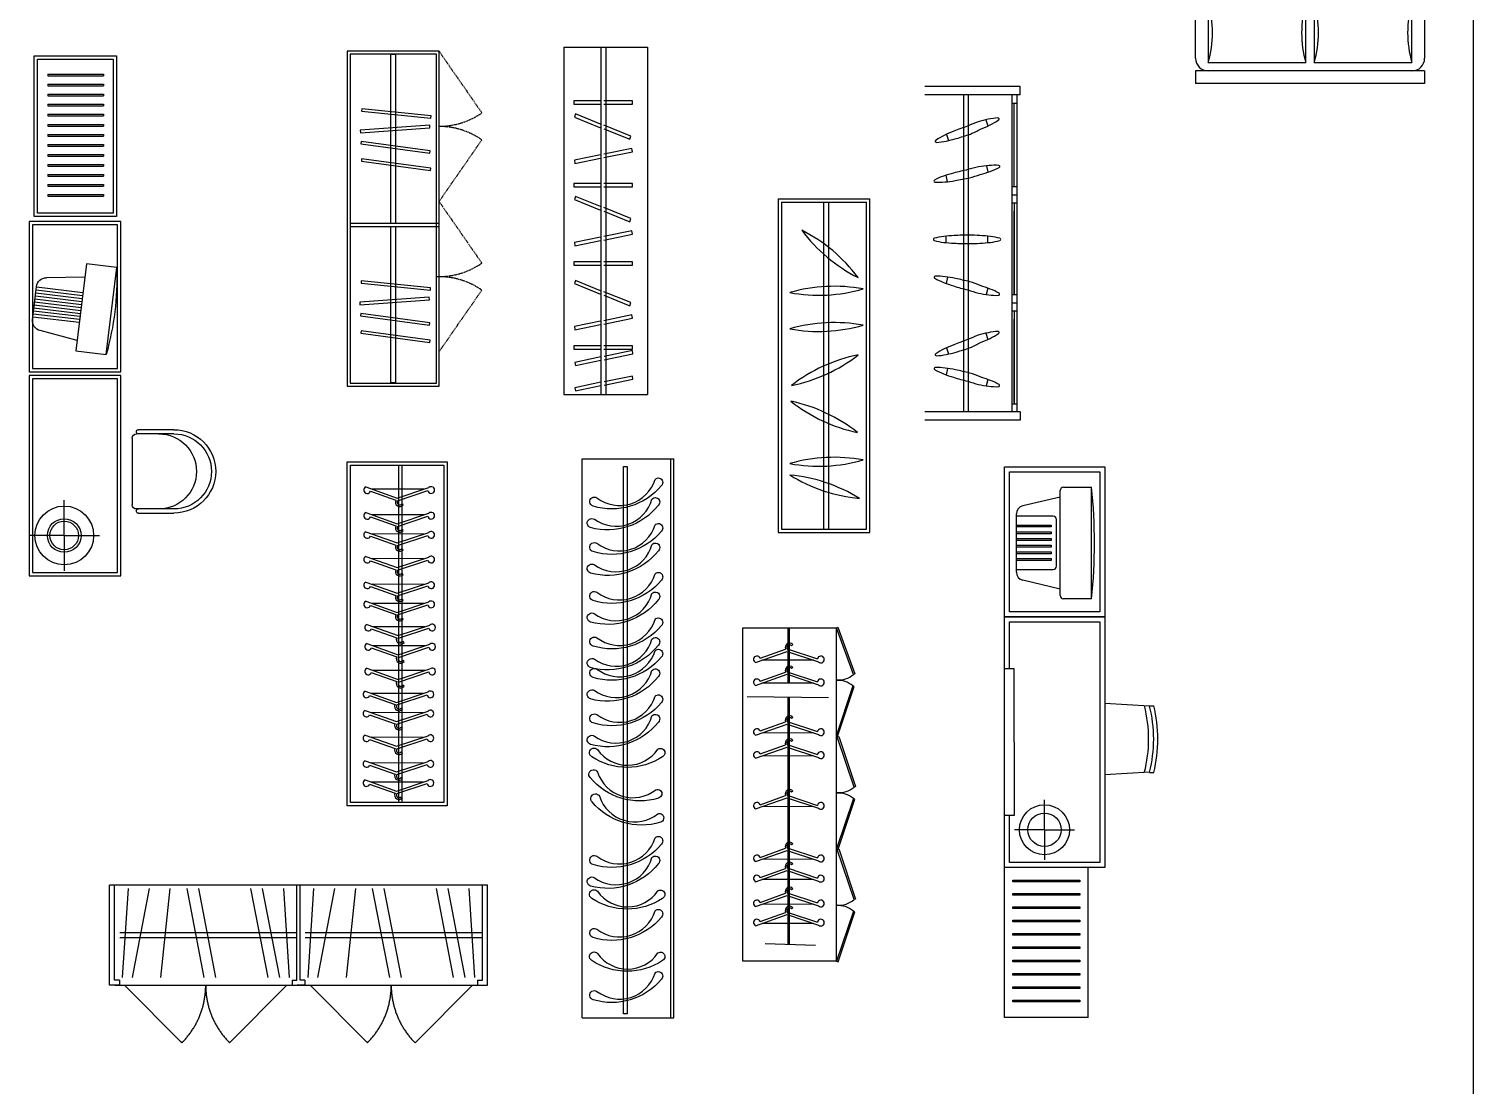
# Model space of a CAD drawing. Extents: x -42728 to 99010, y -18674 to 47645.
# Drawn here: x 22674 to 31322, y 34957 to 41284 of the extents above; entities that cross this region are included whole.
import ezdxf

# ---------------------------------------------------------------- set-up
doc = ezdxf.new("R2010")
doc.units = 0
doc.header["$LTSCALE"] = 100
doc.header["$MEASUREMENT"] = 0
for name, pattern in [('DASHDOT', [1, 0.5, -0.25, 0, -0.25]), ('DASHED', [0.75, 0.5, -0.25]), ('HIDDEN', [9.525, 6.35, -3.175])]:
    doc.linetypes.add(name, pattern=pattern)
doc.layers.get('0').update_dxf_attribs({"linetype": 'CONTINUOUS'})
for name, color, linetype in [('01', 3, 'CONTINUOUS'), ('1', 1, 'CONTINUOUS'), ('2', 3, 'CONTINUOUS'), ('3', 4, 'CONTINUOUS'), ('AXIS', 1, 'DASHDOT'), ('DOOR', 3, 'CONTINUOUS'), ('LAYER1', 9, 'CONTINUOUS'), ('WINDOW', 2, 'CONTINUOUS'), ('图层4', 4, 'CONTINUOUS'), ('墙体', 255, 'CONTINUOUS'), ('家具', 223, 'CONTINUOUS')]:
    doc.layers.add(name, color=color, linetype=linetype)

# ---------------------------------------------------------------- blocks, each defined once
blk = doc.blocks.new('A$C1F4D7585')
at = {"color": 4}
for p, q in [((17.1, 976.5), (549.8, 976.5)), ((17.1, 956.5), (549.8, 956.5))]:
    blk.add_line(p, q, dxfattribs=at)
for p, q in [((534.9, 656.2), (549.8, 656.2)), ((0, 0), (549.8, 0))]:
    blk.add_line(p, q)
blk.add_lwpolyline([(549.8, 0), (549.8, 0), (549.8, 2006.2), (0, 2006.2), (0, 0)])
at = {"color": 2}
blk.add_lwpolyline([(17.1, 18.8), (534.9, 18.8), (534.9, 1988.1), (17.1, 1988.1)], close=True, dxfattribs=at)
at = {"color": 4}
for points in [[(290.8, 976.5), (290.8, 1986.9), (258.3, 1986.9), (258.3, 976.5)], [(258.3, 956.5), (258.3, 21.3), (290.8, 21.3), (290.8, 956.5)]]:
    blk.add_lwpolyline(points, dxfattribs=at)
at = {"color": 9}
for points in [[(85.2, 1646.7), (500.5, 1604.4), (501.8, 1619.2), (86.5, 1661.4)], [(79, 1518), (495.2, 1548.2), (494.3, 1563), (78.1, 1532.7)], [(81.5, 1451.2), (495.2, 1394.8), (497, 1409.4), (83.3, 1465.8)], [(84.4, 1347.6), (498.2, 1291.6), (500, 1306.2), (86.2, 1362.3)], [(82.3, 616.7), (497.5, 574.4), (498.8, 589.2), (83.6, 631.4)], [(76.1, 488), (492.3, 518.2), (491.3, 533), (75.1, 502.8)], [(78.5, 421.2), (492.3, 364.8), (494.1, 379.5), (80.3, 435.9)], [(81.4, 317.6), (495.2, 261.6), (497, 276.3), (83.2, 332.3)]]:
    blk.add_lwpolyline(points, close=True, dxfattribs=at)
at = {"layer": 'AXIS', "linetype": 'DASHED', "ltscale": 0.1}
for points in [[(549.8, 2006.2), (806.3, 1636.8)], [(549.8, 1106.2), (806.3, 1475.7)], [(549.8, 1106.2), (806.3, 736.8)], [(549.8, 206.2), (806.3, 575.7)]]:
    blk.add_lwpolyline(points, dxfattribs=at)
for points in [[(806.1, 1637, -0.152884), (549.8, 1556.8, -0.152884)], [(806.1, 1475.4, 0.152884), (549.8, 1555.7, 0.152884)], [(806.1, 737, -0.152884), (549.8, 656.8, -0.152884)], [(806.1, 575.4, 0.152884), (549.8, 655.7, 0.152884)]]:
    blk.add_lwpolyline(points, format="xyb", dxfattribs=at)
blk = doc.blocks.new('A$C13E158CB')
blk.add_line((0, 2.4), (0, 3352.4))
at = {"color": 4}
blk.add_line((550, 2.4), (550, 3352.4), dxfattribs=at)
at = {"layer": '3'}
blk.add_lwpolyline([(269.7, 27.4), (248.2, 27.4), (248.2, 3305.2), (269.7, 3305.2)], close=True, dxfattribs=at)
for points in [[(65.6, 3068.5, -1.154429), (89.3, 3118.2, 0.52247), (437.1, 3228, -1.061248), (474.7, 3191, -0.302983)], [(51.2, 2939.6, -1.154429), (73.7, 2989.9, 0.521586), (418.7, 3110, -1.061248), (457.2, 3074, -0.302565)], [(65.6, 2795.8, -1.154429), (89.3, 2845.6, 0.52247), (437.1, 2955.3, -1.061248), (474.7, 2918.3, -0.302983)], [(51.2, 2667, -1.154429), (73.7, 2717.3, 0.521586), (418.7, 2837.4, -1.061248), (457.2, 2801.3, -0.302565)], [(65.6, 2502.6, -1.154429), (89.3, 2552.3, 0.52247), (437.1, 2662.1, -1.061248), (474.7, 2625.1, -0.302983)], [(51.2, 2373.8, -1.154429), (73.7, 2424.1, 0.521586), (418.7, 2544.2, -1.061248), (457.2, 2508.1, -0.302565)], [(65.6, 2230, -1.154429), (89.3, 2279.7, 0.52247), (437.1, 2389.5, -1.061248), (474.7, 2352.5, -0.302983)], [(51.2, 2101.2, -1.154429), (73.7, 2151.4, 0.521586), (418.7, 2271.5, -1.061248), (457.2, 2235.5, -0.302565)], [(65.6, 2042.2, -1.154429), (89.3, 2092, 0.52247), (437.1, 2201.7, -1.061248), (474.7, 2164.7, -0.302983)], [(51.2, 1913.4, -1.154429), (73.7, 1963.7, 0.521586), (418.7, 2083.8, -1.061248), (457.2, 2047.7, -0.302565)], [(65.6, 1769.6, -1.154429), (89.3, 1819.3, 0.52247), (437.1, 1929.1, -1.061248), (474.7, 1892.1, -0.302983)], [(51.2, 1640.8, -1.154429), (73.7, 1691.1, 0.521586), (418.7, 1811.2, -1.061248), (457.2, 1775.1, -0.302565)], [(57.7, 1567.4, -1.154429), (92.7, 1609.9, 0.526932), (454.3, 1612.4, -1.061248), (481.8, 1567.4, -0.305036)], [(48.7, 1441.9, -1.154429), (92.9, 1474.7, 0.522856), (442, 1369.8, -1.061248), (457.8, 1319.4, -0.302982)], [(60.1, 1297.4, -1.154429), (104.4, 1330.1, 0.522856), (453.4, 1225.2, -1.061248), (469.2, 1174.9, -0.302982)], [(65.6, 921.2, -1.154429), (89.3, 970.9, 0.52247), (437.1, 1080.7, -1.061248), (474.7, 1043.7, -0.302983)], [(51.2, 792.4, -1.154429), (73.7, 842.6, 0.521586), (418.7, 962.7, -1.061248), (457.2, 926.7, -0.302565)], [(57.7, 719, -1.154429), (92.7, 761.5, 0.526932), (454.3, 764, -1.061248), (481.8, 719, -0.305036)], [(65.6, 484.1, -1.154429), (89.3, 533.8, 0.52247), (437.1, 643.6, -1.061248), (474.7, 606.6, -0.302983)], [(57.7, 346.8, -1.154429), (92.7, 389.3, 0.526932), (454.3, 391.8, -1.061248), (481.8, 346.8, -0.305036)], [(65.6, 111.9, -1.154429), (89.3, 161.6, 0.52247), (437.1, 271.4, -1.061248), (474.7, 234.4, -0.302983)]]:
    blk.add_lwpolyline(points, format="xyb", close=True, dxfattribs=at)
at = {"layer": '家具'}
blk.add_line((530, 3352.4), (530, 0), dxfattribs=at)
blk = doc.blocks.new('A$C05923C68')
for p, q in [((0, 3352.4), (550, 3352.4)), ((0, 2.4), (550, 2.4))]:
    blk.add_line(p, q)
blk.add_blockref('A$C13E158CB', (0, 0))
blk = doc.blocks.new('A$C5D63686D')
at = {"layer": '墙体'}
blk.add_line((600, 2060), (600, 0), dxfattribs=at)
at = {"layer": '家具'}
for p, q in [((308.9, 20), (308.9, 2040)), ((328.9, 20), (328.9, 2040)), ((112.6, 1909.8), (300.6, 1842.9)), ((300.6, 1842.9), (489.5, 1905.8)), ((139.6, 1884.2), (291.8, 1830)), ((460, 1896), (149.4, 1896.7)), ((301.8, 1827.5), (483.5, 1888.1)), ((112.6, 1756), (300.6, 1689.1)), ((139.6, 1730.4), (291.8, 1676.2)), ((460, 1742.2), (149.4, 1742.9)), ((300.6, 1689.1), (489.5, 1752)), ((301.8, 1673.7), (483.5, 1734.3)), ((336, 1802.6), (328.3, 1809)), ((336, 1648.8), (328.3, 1655.2)), ((112.6, 1641.3), (300.6, 1574.4)), ((139.6, 1615.7), (291.8, 1561.5)), ((460, 1627.5), (149.4, 1628.2)), ((300.6, 1574.4), (489.5, 1637.3)), ((301.8, 1559.1), (483.5, 1619.6)), ((112.6, 1493.5), (300.6, 1426.6)), ((460, 1479.7), (149.4, 1480.4)), ((300.6, 1426.6), (489.5, 1489.6)), ((301.8, 1411.3), (483.5, 1471.8)), ((336, 1534.1), (328.3, 1540.5)), ((139.6, 1467.9), (291.8, 1413.8)), ((336, 1386.3), (328.3, 1392.7)), ((112.6, 1339.7), (300.6, 1272.8)), ((139.6, 1314.1), (291.8, 1260)), ((460, 1325.9), (149.4, 1326.6)), ((300.6, 1272.8), (489.5, 1335.8)), ((301.8, 1257.5), (483.5, 1318)), ((112.6, 1225), (300.6, 1158.1)), ((460, 1211.2), (149.4, 1211.9)), ((300.6, 1158.1), (489.5, 1221.1)), ((336, 1232.5), (328.3, 1238.9)), ((139.6, 1199.5), (291.8, 1145.3)), ((301.8, 1142.8), (483.5, 1203.3)), ((336, 1117.8), (328.3, 1124.2)), ((118, 1086), (305.9, 1019.1)), ((144.9, 1060.4), (297.2, 1006.2)), ((465.4, 1072.2), (154.8, 1072.9)), ((305.9, 1019.1), (494.9, 1082)), ((307.2, 1003.7), (488.9, 1064.3)), ((118, 971.3), (305.9, 904.4)), ((465.4, 957.5), (154.8, 958.2)), ((305.9, 904.4), (494.9, 967.3)), ((341.3, 978.8), (333.6, 985.2)), ((144.9, 945.7), (297.2, 891.5)), ((307.2, 889.1), (488.9, 949.6)), ((341.3, 864.1), (333.6, 870.5)), ((118, 823.5), (305.9, 756.6)), ((144.9, 797.9), (297.2, 743.8)), ((465.4, 809.7), (154.8, 810.4)), ((305.9, 756.6), (494.9, 819.6)), ((307.2, 741.3), (488.9, 801.8)), ((341.3, 716.3), (333.6, 722.7)), ((108, 686), (295.9, 619.1)), ((134.9, 660.4), (287.2, 606.2)), ((455.4, 672.2), (144.8, 672.9)), ((295.9, 619.1), (484.9, 682)), ((297.2, 603.7), (478.9, 664.3)), ((108, 571.3), (295.9, 504.4)), ((134.9, 545.7), (287.2, 491.5)), ((455.4, 557.5), (144.8, 558.2)), ((295.9, 504.4), (484.9, 567.3)), ((297.2, 489.1), (478.9, 549.6)), ((331.3, 578.8), (323.6, 585.2)), ((331.3, 464.1), (323.6, 470.5)), ((108, 423.5), (295.9, 356.6)), ((134.9, 397.9), (287.2, 343.8)), ((455.4, 409.7), (144.8, 410.4)), ((295.9, 356.6), (484.9, 419.6)), ((297.2, 341.3), (478.9, 401.8)), ((108, 269.7), (295.9, 202.8)), ((295.9, 202.8), (484.9, 265.8)), ((331.3, 316.3), (323.6, 322.7)), ((134.9, 244.1), (287.2, 190)), ((455.4, 255.9), (144.8, 256.6)), ((297.2, 187.5), (478.9, 248)), ((108, 155), (295.9, 88.1)), ((134.9, 129.5), (287.2, 75.3)), ((455.4, 141.2), (144.8, 141.9)), ((295.9, 88.1), (484.9, 151.1)), ((297.2, 72.8), (478.9, 133.3)), ((331.3, 162.5), (323.6, 168.9)), ((313.7, 47.8), (306.1, 54.2))]:
    blk.add_line(p, q, dxfattribs=at)
for points in [[(0, 2060), (600, 2060), (600, 0), (0, 0)], [(20, 2040), (580, 2040), (580, 20), (20, 20)]]:
    blk.add_lwpolyline(points, close=True, dxfattribs=at)
for centre, radius, start, end in [((120.6, 1891.2), 20.2, 113.16247, 339.80761), ((503.5, 1891.2), 20.2, 188.87966, 133.55478), ((315.6, 1819), 26.2, 155.15094, 321.09421), ((315.6, 1819), 16.2, 148.27312, 321.63805), ((120.6, 1737.4), 20.2, 113.16247, 339.80761), ((503.5, 1737.4), 20.2, 188.87966, 133.55478), ((315.6, 1665.2), 26.2, 155.15094, 321.09421), ((315.6, 1665.2), 16.2, 148.27312, 321.63805), ((120.6, 1622.7), 20.2, 113.16247, 339.80761), ((315.6, 1550.5), 26.2, 155.15094, 321.09421), ((315.6, 1550.5), 16.2, 148.27312, 321.63805), ((503.5, 1622.7), 20.2, 188.87966, 133.55478), ((120.6, 1474.9), 20.2, 113.16247, 339.80761), ((503.5, 1474.9), 20.2, 188.87966, 133.55478), ((315.6, 1402.8), 26.2, 155.15094, 321.09421), ((315.6, 1402.8), 16.2, 148.27312, 321.63805), ((120.6, 1321.1), 20.2, 113.16247, 339.80761), ((503.5, 1321.1), 20.2, 188.87966, 133.55478), ((120.6, 1206.4), 20.2, 113.16247, 339.80761), ((315.6, 1248.9), 26.2, 155.15094, 321.09421), ((315.6, 1248.9), 16.2, 148.27312, 321.63805), ((503.5, 1206.4), 20.2, 188.87966, 133.55478), ((315.6, 1134.3), 26.2, 155.15094, 321.09421), ((315.6, 1134.3), 16.2, 148.27312, 321.63805), ((126, 1067.4), 20.2, 113.16247, 339.80761), ((508.8, 1067.4), 20.2, 188.87966, 133.55478), ((126, 952.7), 20.2, 113.16247, 339.80761), ((320.9, 995.2), 26.2, 155.15094, 321.09421), ((320.9, 995.2), 16.2, 148.27312, 321.63805), ((508.8, 952.7), 20.2, 188.87966, 133.55478), ((320.9, 880.5), 26.2, 155.15094, 321.09421), ((320.9, 880.5), 16.2, 148.27312, 321.63805), ((126, 804.9), 20.2, 113.16247, 339.80761), ((508.8, 804.9), 20.2, 188.87966, 133.55478), ((320.9, 732.8), 26.2, 155.15094, 321.09421), ((320.9, 732.8), 16.2, 148.27312, 321.63805), ((116, 667.4), 20.2, 113.16247, 339.80761), ((310.9, 595.2), 26.2, 155.15094, 321.09421), ((498.8, 667.4), 20.2, 188.87966, 133.55478), ((116, 552.7), 20.2, 113.16247, 339.80761), ((310.9, 595.2), 16.2, 148.27312, 321.63805), ((498.8, 552.7), 20.2, 188.87966, 133.55478), ((310.9, 480.5), 26.2, 155.15094, 321.09421), ((310.9, 480.5), 16.2, 148.27312, 321.63805), ((116, 404.9), 20.2, 113.16247, 339.80761), ((498.8, 404.9), 20.2, 188.87966, 133.55478), ((116, 251.1), 20.2, 113.16247, 339.80761), ((310.9, 332.8), 26.2, 155.15094, 321.09421), ((310.9, 332.8), 16.2, 148.27312, 321.63805), ((498.8, 251.1), 20.2, 188.87966, 133.55478), ((310.9, 178.9), 26.2, 155.15094, 321.09421), ((310.9, 178.9), 16.2, 148.27312, 321.63805), ((116, 136.4), 20.2, 113.16247, 339.80761), ((498.8, 136.4), 20.2, 188.87966, 133.55478), ((310.9, 64.3), 26.2, 155.15094, 321.09421), ((310.9, 64.3), 16.2, 148.27312, 321.63805)]:
    blk.add_arc(centre, radius, start, end, dxfattribs=at)
blk = doc.blocks.new('CHAIR-1')
at = {"layer": '2'}
for p, q in [((-229.208937, 38.21295), (-229.208937, 250.71295)), ((270.791063, 250.71295), (270.791063, 38.21295)), ((220.791063, 0.71295), (-179.208937, 0.71295))]:
    blk.add_line(p, q, dxfattribs=at)
for centre, radius, start, end in [((20.791063, 250.71295), 250, 0, 180), ((-216.708937, 38.21295), 12.5, 180, 0), ((-179.208937, 25.71295), 25, 180, 270), ((220.791063, 25.71295), 25, 270, 0), ((258.291063, 38.21295), 12.5, 180, 0)]:
    blk.add_arc(centre, radius, start, end, dxfattribs=at)
at = {"layer": '3'}
for p, q in [((-204.208937, 250.71295), (-204.208937, 25.71295)), ((245.791063, 250.71295), (245.791063, 25.71295))]:
    blk.add_line(p, q, dxfattribs=at)
for centre in [(20.791063, 250.71295), (20.791063, 161.029607)]:
    blk.add_arc(centre, 225, 0, 180, dxfattribs=at)
blk = doc.blocks.new('TV')
at = {"layer": '2'}
for p, q in [((0, -253.889995), (0, 271.618172)), ((0, 271.618172), (183.165673, 271.618172)), ((0, 208.439185), (-226.739717, 177.232096)), ((-280.036492, 117.607716), (-280.036492, -82.165758)), ((0, -172.997227), (-226.739717, -141.790138)), ((183.165673, -253.889995), (0, -253.889995))]:
    blk.add_line(p, q, dxfattribs=at)
for centre, radius, start, end in [((-1471.953967, 12.361896), 1675.301417, 351.097586, 8.902414), ((-220.036492, 117.607716), 60, 96.4145, 180), ((-220.036492, -82.165758), 60, 180, 263.5855)]:
    blk.add_arc(centre, radius, start, end, dxfattribs=at)
at = {"layer": '3'}
for p, q in [((183.165673, 271.618172), (183.165673, -253.889995)), ((0, 101.623822), (-280.036492, 101.623822)), ((0, 83.623822), (-280.036492, 83.623822)), ((0, 65.623822), (-280.036492, 65.623822)), ((0, 47.623822), (-280.036492, 47.623822)), ((0, 29.623822), (-280.036492, 29.623822)), ((0, 29.623822), (-280.036492, 29.623822)), ((0, 11.623822), (-280.036492, 11.623822)), ((0, -6.376178), (-280.036492, -6.376178)), ((0, -24.376178), (-280.036492, -24.376178)), ((0, -42.376178), (-280.036492, -42.376178)), ((0, -60.376178), (-280.036492, -60.376178)), ((0, -78.376178), (-280.036492, -78.376178))]:
    blk.add_line(p, q, dxfattribs=at)
blk = doc.blocks.new('A$C72ED1A5E')
at = {"layer": '2'}
for points in [[(31.7, 2152.1), (31.7, 3113.8), (523.9, 3113.8), (523.9, 2152.1)], [(1.2, 2121.1), (1.2, 1221.1), (551.2, 1221.1), (551.2, 2121.1)], [(1.2, 1200), (1.2, 0), (551.2, 0), (551.2, 1200)]]:
    blk.add_lwpolyline(points, close=True, dxfattribs=at)
at = {"layer": '3'}
for p, q in [((112.9, 3003.9), (446.2, 3003.9)), ((112.9, 3003.9), (112.9, 2993.9)), ((112.9, 2993.9), (446.2, 2993.9)), ((112.9, 2943.9), (446.2, 2943.9)), ((112.9, 2943.9), (112.9, 2933.9)), ((446.2, 3003.9), (446.2, 2993.9)), ((446.2, 2943.9), (446.2, 2933.9)), ((112.9, 2933.9), (446.2, 2933.9)), ((112.9, 2883.9), (446.2, 2883.9)), ((112.9, 2883.9), (112.9, 2873.9)), ((112.9, 2873.9), (446.2, 2873.9)), ((446.2, 2883.9), (446.2, 2873.9)), ((112.9, 2823.9), (446.2, 2823.9)), ((112.9, 2823.9), (112.9, 2813.9)), ((112.9, 2813.9), (446.2, 2813.9)), ((446.2, 2823.9), (446.2, 2813.9)), ((112.9, 2763.9), (446.2, 2763.9)), ((112.9, 2763.9), (112.9, 2753.9)), ((112.9, 2753.9), (446.2, 2753.9)), ((112.9, 2703.9), (446.2, 2703.9)), ((112.9, 2703.9), (112.9, 2693.9)), ((112.9, 2693.9), (446.2, 2693.9)), ((446.2, 2763.9), (446.2, 2753.9)), ((446.2, 2703.9), (446.2, 2693.9)), ((112.9, 2643.9), (446.2, 2643.9)), ((112.9, 2643.9), (112.9, 2633.9)), ((112.9, 2633.9), (446.2, 2633.9)), ((446.2, 2643.9), (446.2, 2633.9)), ((112.9, 2583.9), (446.2, 2583.9)), ((112.9, 2583.9), (112.9, 2573.9)), ((112.9, 2573.9), (446.2, 2573.9)), ((112.9, 2523.9), (446.2, 2523.9)), ((112.9, 2523.9), (112.9, 2513.9)), ((112.9, 2513.9), (446.2, 2513.9)), ((446.2, 2583.9), (446.2, 2573.9)), ((446.2, 2523.9), (446.2, 2513.9)), ((112.9, 2463.9), (446.2, 2463.9)), ((112.9, 2463.9), (112.9, 2453.9)), ((112.9, 2453.9), (446.2, 2453.9)), ((446.2, 2463.9), (446.2, 2453.9)), ((112.9, 2403.9), (446.2, 2403.9)), ((112.9, 2403.9), (112.9, 2393.9)), ((112.9, 2393.9), (446.2, 2393.9)), ((112.9, 2343.9), (446.2, 2343.9)), ((112.9, 2343.9), (112.9, 2333.9)), ((446.2, 2403.9), (446.2, 2393.9)), ((446.2, 2343.9), (446.2, 2333.9)), ((112.9, 2333.9), (446.2, 2333.9)), ((112.9, 2283.9), (446.2, 2283.9)), ((112.9, 2283.9), (112.9, 2273.9)), ((112.9, 2273.9), (446.2, 2273.9)), ((446.2, 2283.9), (446.2, 2273.9)), ((211.5, 241.1), (211.5, 452.6)), ((211.5, 241.1), (0, 241.1)), ((211.5, 241.1), (423.1, 241.1)), ((211.5, 241.1), (211.5, 29.6))]:
    blk.add_line(p, q, dxfattribs=at)
for points in [[(51.7, 2172.1), (51.7, 3093.8), (503.9, 3093.8), (503.9, 2172.1)], [(21.2, 2101.1), (21.2, 1241.1), (531.2, 1241.1), (531.2, 2101.1)], [(21.2, 1180), (21.2, 20), (531.2, 20), (531.2, 1180)]]:
    blk.add_lwpolyline(points, close=True, dxfattribs=at)
for radius in [176.3, 100.6, 85.6]:
    blk.add_circle((211.5, 241.1), radius, dxfattribs=at)
at = {"layer": '2', "xscale": -1}
for name, p, rotation in [('TV', (313.8, 1617), 173.1346091303014), ('CHAIR-1', (617.7, 604), 270)]:
    blk.add_blockref(name, p, dxfattribs=dict(at, rotation=rotation))
blk = doc.blocks.new('YC01')
blk.add_line((2261.9, 0), (0, 0))
at = {"layer": '1'}
for p, q in [((110.3, -19.2), (76.1, -553)), ((236.7, -19.2), (134.2, -553)), ((361.1, -19.2), (305.4, -553)), ((462.1, -19.2), (564.6, -553)), ((532.1, -19.2), (634.6, -553)), ((844.3, -19.2), (946.8, -553)), ((914.3, -19.2), (1016.8, -553)), ((1040.7, -19.2), (1074.9, -553)), ((1221.2, -19.2), (1187, -553)), ((1347.6, -19.2), (1245.1, -553)), ((1472, -19.2), (1416.3, -553)), ((1573, -19.2), (1675.5, -553)), ((1643, -19.2), (1745.5, -553)), ((1955.2, -19.2), (2057.7, -553)), ((2025.2, -19.2), (2127.7, -553)), ((2151.6, -19.2), (2185.8, -553)), ((60.8, -283.5), (1121, -283.5)), ((60.8, -313.5), (1121, -313.5)), ((1171.7, -283.5), (2231.9, -283.5)), ((1171.7, -313.5), (2231.9, -313.5)), ((30.8, -600), (1092.3, -600)), ((1141.7, -600), (2203.2, -600))]:
    blk.add_line(p, q, dxfattribs=at)
at = {"layer": '3'}
for p, q in [((0, -600), (0, 0)), ((30, -570), (30, 0)), ((1121, -570), (1121, 0)), ((1140.9, -570), (1140.9, 0)), ((2231.9, -570), (2231.9, 0)), ((2261.9, -600), (2261.9, 0)), ((30.8, -600), (1137.8, -600)), ((1141.7, -600), (2261.7, -600))]:
    blk.add_line(p, q, dxfattribs=at)
at = {"layer": '3', "color": 3}
for p, q in [((58.7, -600), (0, -600)), ((58.7, -570), (30, -570)), ((58.7, -570), (58.7, -600)), ((1092.3, -570), (1092.3, -600)), ((1092.3, -570), (1121, -570)), ((1092.3, -600), (1138, -600)), ((1169.6, -600), (1123.9, -600)), ((1169.6, -570), (1140.9, -570)), ((1169.6, -570), (1169.6, -600)), ((2203.2, -570), (2231.9, -570)), ((2203.2, -570), (2203.2, -600)), ((2203.2, -600), (2261.9, -600))]:
    blk.add_line(p, q, dxfattribs=at)
at = {"layer": 'DOOR', "color": 9, "linetype": 'HIDDEN'}
for p, q in [((89.5, -600), (433.2, -943.7)), ((1061.5, -600), (717.8, -943.7)), ((1200.4, -600), (1544.1, -943.7)), ((2172.4, -600), (1828.8, -943.7))]:
    blk.add_line(p, q, dxfattribs=at)
for centre, start, end in [((89.5, -600), 315, 0), ((1061.5, -600), 180, 225), ((1200.4, -600), 315, 0), ((2172.4, -600), 180, 225)]:
    blk.add_arc(centre, 486, start, end, dxfattribs=at)
blk = doc.blocks.new('A$C3B573571')
at = {"layer": 'LAYER1'}
for p, q in [((1587.8, 735), (1582.7, 247.5)), ((109.1, 626.4), (99, 325.8))]:
    blk.add_line(p, q, dxfattribs=at)
at = {"layer": '家具', "color": 3}
for p, q in [((1997.6, 762.7), (4.6, 762.7)), ((4.6, 762.7), (4.6, 199.6)), ((1997.6, 199.6), (1997.6, 762.7)), ((215.6, 683.9), (282.5, 496)), ((229.3, 336.6), (228.7, 647.1)), ((241.1, 657), (295.3, 504.8)), ((330.2, 683.9), (397.1, 496)), ((344, 336.6), (343.3, 647.1)), ((355.8, 657), (410, 504.8)), ((479.3, 683.9), (546.2, 496)), ((493.1, 336.6), (492.4, 647.1)), ((504.9, 657), (559.1, 504.8)), ((599.7, 683.9), (666.6, 496)), ((613.5, 336.6), (612.8, 647.1)), ((625.3, 657), (679.5, 504.8)), ((915.1, 683.9), (982, 496)), ((928.9, 336.6), (928.2, 647.1)), ((940.7, 657), (994.8, 504.8)), ((1219, 683.9), (1285.9, 496)), ((1232.8, 336.6), (1232.1, 647.1)), ((1244.5, 657), (1298.7, 504.8)), ((1356.6, 683.9), (1423.5, 496)), ((1370.4, 336.6), (1369.7, 647.1)), ((1382.2, 657), (1436.3, 504.8)), ((1654.8, 683.9), (1721.6, 496)), ((1668.5, 336.6), (1667.8, 647.1)), ((1680.3, 657), (1734.5, 504.8)), ((1792.4, 683.9), (1859.3, 496)), ((1806.1, 336.6), (1805.5, 647.1)), ((1817.9, 657), (1872.1, 504.8)), ((4570.5, 550), (2570.5, 550)), ((2570.5, 550), (2570.5, 0)), ((4550.5, 530), (2590.5, 530)), ((2590.5, 530), (2590.5, 20)), ((4570.5, 550), (4570.5, 0)), ((104.2, 481.9), (1585.2, 481.9)), ((1585.3, 492.1), (104.6, 492.1)), ((282.5, 496), (219.5, 307)), ((297.8, 494.8), (237.3, 313.1)), ((322.8, 460.6), (316.4, 468.3)), ((397.1, 496), (334.2, 307)), ((412.5, 494.8), (351.9, 313.1)), ((437.4, 460.6), (431, 468.3)), ((546.2, 496), (483.3, 307)), ((561.6, 494.8), (501, 313.1)), ((586.5, 460.6), (580.1, 468.3)), ((666.6, 496), (603.7, 307)), ((682, 494.8), (621.4, 313.1)), ((706.9, 460.6), (700.5, 468.3)), ((982, 496), (919, 307)), ((997.3, 494.8), (936.8, 313.1)), ((1022.3, 460.6), (1015.9, 468.3)), ((1285.9, 496), (1222.9, 307)), ((1301.2, 494.8), (1240.7, 313.1)), ((1326.2, 460.6), (1319.8, 468.3)), ((1423.5, 496), (1360.5, 307)), ((1438.8, 494.8), (1378.3, 313.1)), ((1463.8, 460.6), (1457.4, 468.3)), ((1721.6, 496), (1658.7, 307)), ((1997.6, 492.1), (1668.2, 492.1)), ((1668.2, 481.9), (1997.6, 481.9)), ((1737, 494.8), (1676.5, 313.1)), ((1762, 460.6), (1755.6, 468.3)), ((1859.3, 496), (1796.3, 307)), ((1874.6, 494.8), (1814.1, 313.1)), ((1899.6, 460.6), (1893.2, 468.3)), ((3.1, 199.1), (0, 189.8)), ((0, 189.8), (299.9, 89.6)), ((303, 98.9), (3.1, 199.1)), ((4.6, 199.6), (1997.6, 199.6)), ((372.5, 94.9), (672.4, 195.1)), ((675.5, 185.8), (375.6, 85.6)), ((672.4, 195.1), (675.5, 185.8)), ((677.1, 199.1), (674, 189.8)), ((674, 189.8), (973.9, 89.6)), ((977, 98.9), (677.1, 199.1)), ((1046.5, 94.9), (1346.4, 195.1)), ((1349.5, 185.8), (1049.6, 85.6)), ((1346.4, 195.1), (1349.5, 185.8)), ((1351.9, 202.5), (1348.8, 193.3)), ((1348.8, 193.3), (1648.7, 93.1)), ((1651.8, 102.4), (1351.9, 202.5)), ((1721.3, 98.3), (2000.4, 200.4)), ((2003.5, 191.1), (1724.4, 89.1)), ((2000.4, 200.4), (2003.5, 191.1)), ((299.9, 89.6), (303, 98.9)), ((375.6, 85.6), (372.5, 94.9)), ((973.9, 89.6), (977, 98.9)), ((1049.6, 85.6), (1046.5, 94.9)), ((1648.7, 93.1), (1651.8, 102.4)), ((1724.4, 89.1), (1721.3, 98.3)), ((2570.5, 0), (4570.5, 0))]:
    blk.add_line(p, q, dxfattribs=at)
at = {"layer": '家具', "color": 3, "linetype": 'ByBlock'}
for p, q in [((4550.5, 530), (4550.5, 20)), ((2590.5, 275), (4550.5, 275)), ((3045, 275), (3285.5, 275)), ((2590.5, 245), (4550.5, 245)), ((3045, 245), (3285.5, 245)), ((2590.5, 20), (4550.5, 20))]:
    blk.add_line(p, q, dxfattribs=at)
at = {"layer": '家具', "color": 3}
for centre, radius, start, end in [((234.2, 676), 20.2, 290.19239, 156.83753), ((348.8, 676), 20.2, 290.19239, 156.83753), ((497.9, 676), 20.2, 290.19239, 156.83753), ((618.3, 676), 20.2, 290.19239, 156.83753), ((933.7, 676), 20.2, 290.19239, 156.83753), ((1237.6, 676), 20.2, 290.19239, 156.83753), ((1375.2, 676), 20.2, 290.19239, 156.83753), ((1673.3, 676), 20.2, 290.19239, 156.83753), ((1810.9, 676), 20.2, 290.19239, 156.83753), ((306.3, 481), 26.2, 308.90579, 114.84906), ((306.3, 481), 16.2, 308.36195, 121.72688), ((421, 481), 26.2, 308.90579, 114.84906), ((421, 481), 16.2, 308.36195, 121.72688), ((570.1, 481), 26.2, 308.90579, 114.84906), ((570.1, 481), 16.2, 308.36195, 121.72688), ((690.5, 481), 26.2, 308.90579, 114.84906), ((690.5, 481), 16.2, 308.36195, 121.72688), ((1005.8, 481), 26.2, 308.90579, 114.84906), ((1005.8, 481), 16.2, 308.36195, 121.72688), ((1309.7, 481), 26.2, 308.90579, 114.84906), ((1309.7, 481), 16.2, 308.36195, 121.72688), ((1447.3, 481), 26.2, 308.90579, 114.84906), ((1447.3, 481), 16.2, 308.36195, 121.72688), ((1745.5, 481), 26.2, 308.90579, 114.84906), ((1745.5, 481), 16.2, 308.36195, 121.72688), ((1883.1, 481), 26.2, 308.90579, 114.84906), ((1883.1, 481), 16.2, 308.36195, 121.72688), ((234.2, 293.1), 20.2, 136.44522, 81.12034), ((348.8, 293.1), 20.2, 136.44522, 81.12034), ((497.9, 293.1), 20.2, 136.44522, 81.12034), ((618.3, 293.1), 20.2, 136.44522, 81.12034), ((933.7, 293.1), 20.2, 136.44522, 81.12034), ((1237.6, 293.1), 20.2, 136.44522, 81.12034), ((1375.2, 293.1), 20.2, 136.44522, 81.12034), ((1673.3, 293.1), 20.2, 136.44522, 81.12034), ((1810.9, 293.1), 20.2, 136.44522, 81.12034), ((209, 184.8), 127.4, 317.58789, 7.02097), ((466.5, 180.8), 127.4, 172.97903, 222.41211), ((883, 184.8), 127.4, 317.58789, 7.02097), ((1140.5, 180.8), 127.4, 172.97903, 222.41211), ((1557.8, 188.2), 127.4, 317.58789, 5.1021), ((1815.3, 184.2), 127.4, 173.08158, 222.41211)]:
    blk.add_arc(centre, radius, start, end, dxfattribs=at)
at = {"layer": '家具', "color": 3, "linetype": 'ByBlock'}
for centre, start, end in [((1956.4, 569.9), 328.18595, 354.59166), ((3734.2, -28.8), 148.18595, 174.59166), ((3931.6, 306.3), 169.6363, 196.042), ((2058, 213.4), 349.6363, 16.042), ((4112.8, -125.1), 141.64684, 168.05254), ((2414.8, 672.2), 321.64684, 348.05254), ((2690.5, -121.1), 11.39228, 37.79798), ((4396.2, 659.7), 191.39228, 217.79798), ((4738.6, 306.3), 169.6363, 196.042), ((2865, 213.4), 349.6363, 16.042), ((4955.9, 306.3), 169.6363, 196.042), ((3082.3, 213.4), 349.6363, 16.042), ((3522.1, 842.7), 306.7382, 333.1439), ((4957.8, -364.5), 126.7382, 153.1439)]:
    blk.add_arc(centre, 963.4, start, end, dxfattribs=at)
blk = doc.blocks.new('A$C70647E3E')
at = {"layer": '家具', "color": 3}
for p, q in [((0, 393.7), (0, 893.7)), ((0, 893.7), (900, 893.7)), ((900, 293.7), (900, 893.7)), ((900, 893.7), (2400, 893.7)), ((1210.4, 836.9), (1210.4, 893.7)), ((2089.6, 836.9), (2089.6, 893.7)), ((2400, 293.7), (2400, 893.7)), ((2400, 893.7), (2400, 293.7)), ((2400, 893.7), (3300, 893.7)), ((3300, 893.7), (3300, 293.7)), ((94.3, 443.7), (94.3, 843.7)), ((94.3, 843.7), (104.3, 843.7)), ((104.3, 843.7), (104.3, 443.7)), ((174.3, 443.7), (174.3, 843.7)), ((174.3, 843.7), (184.3, 843.7)), ((184.3, 843.7), (184.3, 443.7)), ((254.3, 443.7), (254.3, 843.7)), ((254.3, 843.7), (264.3, 843.7)), ((264.3, 843.7), (264.3, 443.7)), ((334.3, 443.7), (334.3, 843.7)), ((334.3, 843.7), (344.3, 843.7)), ((344.3, 843.7), (344.3, 443.7)), ((414.3, 443.7), (414.3, 843.7)), ((414.3, 843.7), (424.3, 843.7)), ((424.3, 843.7), (424.3, 443.7)), ((494.3, 443.7), (494.3, 843.7)), ((494.3, 843.7), (504.3, 843.7)), ((504.3, 843.7), (504.3, 443.7)), ((574.3, 443.7), (574.3, 843.7)), ((574.3, 843.7), (584.3, 843.7)), ((584.3, 843.7), (584.3, 443.7)), ((654.3, 443.7), (654.3, 843.7)), ((654.3, 843.7), (664.3, 843.7)), ((664.3, 843.7), (664.3, 443.7)), ((734.3, 443.7), (734.3, 843.7)), ((734.3, 843.7), (744.3, 843.7)), ((744.3, 843.7), (744.3, 443.7)), ((814.3, 443.7), (814.3, 843.7)), ((814.3, 843.7), (824.3, 843.7)), ((824.3, 843.7), (824.3, 443.7)), ((930, 323.7), (930, 863.7)), ((930, 863.7), (1210.4, 863.7)), ((1125.5, 654.6), (1125.5, 834.6)), ((1650, 836.9), (1210.4, 836.9)), ((1650, 836.9), (2089.6, 836.9)), ((2089.6, 863.7), (2370, 863.7)), ((2370, 863.7), (2370, 323.7)), ((2430, 323.7), (2430, 863.7)), ((2430, 863.7), (3270, 863.7)), ((2566.9, 560.2), (2619.6, 783.8)), ((2668.2, 822.3), (3017.3, 822.3)), ((2684, 822.3), (2684, 602.3)), ((2739, 614.8), (2739, 821.7)), ((2739, 821.7), (2749.7, 821.7)), ((2749.7, 821.7), (2749.7, 614.8)), ((2779, 614.8), (2779, 821.7)), ((2779, 821.7), (2789.7, 821.7)), ((2789.7, 821.7), (2789.7, 614.8)), ((2819, 614.8), (2819, 821.7)), ((2819, 821.7), (2829.7, 821.7)), ((2829.7, 821.7), (2829.7, 614.8)), ((2859, 614.8), (2859, 821.7)), ((2859, 821.7), (2869.7, 821.7)), ((2869.7, 821.7), (2869.7, 614.8)), ((2899, 614.8), (2899, 821.7)), ((2899, 821.7), (2909.7, 821.7)), ((2909.7, 821.7), (2909.7, 614.8)), ((2939, 614.8), (2939, 821.7)), ((2939, 821.7), (2949.7, 821.7)), ((2949.7, 821.7), (2949.7, 614.8)), ((3004.4, 602.3), (3004.4, 822.3)), ((3118.6, 560.2), (3066, 783.8)), ((3270, 863.7), (3270, 323.7)), ((1125.5, 654.6), (945.5, 654.6)), ((1125.5, 654.6), (1305.5, 654.6)), ((1125.5, 654.6), (1125.5, 474.6)), ((2749.7, 614.8), (2739, 614.8)), ((2789.7, 614.8), (2779, 614.8)), ((2829.7, 614.8), (2819, 614.8)), ((2869.7, 614.8), (2859, 614.8)), ((2909.7, 614.8), (2899, 614.8)), ((2949.7, 614.8), (2939, 614.8)), ((2508.8, 372.3), (2508.8, 540.2)), ((2528.8, 560.2), (3156.8, 560.2)), ((2704, 582.3), (2984.4, 582.3)), ((3176.8, 540.2), (3176.8, 372.3)), ((104.3, 443.7), (94.3, 443.7)), ((184.3, 443.7), (174.3, 443.7)), ((264.3, 443.7), (254.3, 443.7)), ((344.3, 443.7), (334.3, 443.7)), ((424.3, 443.7), (414.3, 443.7)), ((504.3, 443.7), (494.3, 443.7)), ((584.3, 443.7), (574.3, 443.7)), ((664.3, 443.7), (654.3, 443.7)), ((744.3, 443.7), (734.3, 443.7)), ((824.3, 443.7), (814.3, 443.7)), ((0, 393.7), (900, 393.7)), ((2508.8, 372.3), (3176.8, 372.3)), ((2400, 293.7), (900, 293.7)), ((2370, 323.7), (930, 323.7)), ((1470.4, 25.4), (1454.5, 293.7)), ((1882.8, 293.7), (1866.8, 25.3)), ((3300, 293.7), (2400, 293.7)), ((3270, 323.7), (2430, 323.7)), ((1468.6, 25.9), (1468.6, 0.1)), ((1868.6, 25.8), (1868.6, 0))]:
    blk.add_line(p, q, dxfattribs=at)
for radius in [150, 100]:
    blk.add_circle((1125.5, 654.6), radius, dxfattribs=at)
for centre, radius, start, end in [((2668.2, 772.3), 50, 90, 166.74815), ((3017.3, 772.3), 50, 13.25185, 90), ((2528.8, 540.2), 20, 90, 180), ((2704, 602.3), 20, 180, 270), ((2984.4, 602.3), 20, 270, 0), ((3156.8, 540.2), 20, 0, 90), ((2842.8, 3677.2), 3321.7, 264.22909, 275.77091), ((1668.8, 815), 784.1, 255.20277, 284.7663), ((1668.8, 815), 839.1, 256.19681, 283.77487), ((1668.8, 815), 814.1, 255.89574, 284.07459)]:
    blk.add_arc(centre, radius, start, end, dxfattribs=at)
blk = doc.blocks.new('A$C54525937')
at = {"ltscale": 20}
for p, q in [((570, 2000), (0, 2000)), ((570, 1950), (570, 2000)), ((570, 1950), (0, 1950)), ((520, 1950), (520, 50)), ((550, 1950), (550, 50)), ((520, 1900.5), (550, 1900.5)), ((535, 1400), (535, 1900.5)), ((520, 1400), (550, 1400)), ((520, 1351.5), (550, 1351.5)), ((520, 1303), (550, 1303)), ((535, 1303), (535, 753)), ((535, 753), (535, 1253.5)), ((520, 753), (550, 753)), ((520, 704.5), (550, 704.5)), ((520, 656), (550, 656)), ((535, 656), (535, 99.5)), ((535, 106), (535, 606.5)), ((520, 99.5), (550, 99.5)), ((570, 50), (0, 50)), ((570, 50), (570, 0)), ((570, 0), (0, 0))]:
    blk.add_line(p, q, dxfattribs=at)
for p, q in [((232.1, 1950, 742.5), (232.1, 50, -1633.5)), ((259.5, 1950, 742.5), (259.5, 50, -1633.5)), ((364.1, 1800, -445.5), (376.6, 1762.9, -445.5)), ((129.4, 1712.9, -445.5), (142, 1675.8, -445.5)), ((368.9, 1524.4, -445.5), (377.1, 1486.2, -445.5)), ((125.9, 1467.5, -445.5), (134.1, 1429.2, -445.5)), ((128, 1064.1, -445.5), (128, 1103.3, -445.5)), ((377, 1064.1, -445.5), (377, 1103.3, -445.5)), ((136, 857.7, -445.5), (126.4, 819.8, -445.5)), ((376.8, 791.5, -445.5), (367.2, 753.5, -445.5)), ((364.1, 521.4, -445.5), (376.6, 484.3, -445.5)), ((129.4, 434.3, -445.5), (142, 397.2, -445.5)), ((136, 310.6, -445.5), (126.4, 272.6, -445.5)), ((376.8, 244.4, -445.5), (367.2, 206.4, -445.5))]:
    blk.add_line(p, q)
for centre, radius, start, end in [((506.5, 888.1, -445.5), 906.9, 111.56125, 115.52455), ((830.8, 67.1, -445.5), 1789.6, 108.74013, 111.56125), ((694.7, 810, -445.5), 1048.2, 111.06366, 114.74999), ((-172.3, 2678.8, -445.5), 1062.3, 294.73025, 298.39197), ((566.7, 916, -445.5), 906.9, 101.95571, 105.919), ((-0.4, 2587.7, -445.5), 906.9, 291.56125, 295.52455), ((454.5, 1446.2, -445.5), 365, 92.71544, 101.95571), ((233.1, 2098.7, -445.5), 365, 295.52455, 304.76481), ((437.5, 1804.2, -445.5), 6.54, 18.74013, 92.71544), ((437.5, 1804.2, -445.5), 6.54, 304.76481, 18.74013), ((68.5, 1671.6, -445.5), 6.54, 124.76481, 198.74013), ((68.5, 1671.6, -445.5), 6.54, 198.74013, 272.71544), ((272.9, 1377.1, -445.5), 365, 115.52455, 124.76481), ((51.6, 2029.6, -445.5), 365, 272.71544, 281.95571), ((-60.7, 2559.8, -445.5), 906.9, 281.95571, 285.919), ((-302.8, 3408.7, -445.5), 1789.6, 285.919, 288.74013), ((405.4, 604.7, -445.5), 906.9, 104.94731, 108.9106), ((633.1, -248.1, -445.5), 1789.6, 102.12618, 104.94731), ((540.9, 518.5, -445.5), 1023.2, 102.37043, 106.10149), ((-18.4, 2444, -445.5), 1032.4, 286.09297, 289.80729), ((468.4, 623, -445.5), 906.9, 95.34176, 99.30506), ((97.5, 2348.9, -445.5), 906.9, 284.94731, 288.9106), ((417.9, 1162.6, -445.5), 365, 86.1015, 95.34176), ((273.2, 1836.2, -445.5), 365, 288.9106, 298.15087), ((442.3, 1520.2, -445.5), 6.54, 12.12618, 86.1015), ((442.3, 1520.2, -445.5), 6.54, 298.15087, 12.12618), ((60.7, 1433.5, -445.5), 6.54, 118.15087, 192.12618), ((60.7, 1433.5, -445.5), 6.54, 192.12618, 266.1015), ((229.8, 1117.4, -445.5), 365, 108.9106, 118.15087), ((85, 1791.1, -445.5), 365, 266.1015, 275.34176), ((34.6, 2330.7, -445.5), 906.9, 275.34176, 279.30506), ((-108.1, 3201.8, -445.5), 1789.6, 279.30506, 282.12618), ((57.1, 1083.7, -445.5), 6.54, 106.02469, 180), ((57.1, 1083.7, -445.5), 6.54, 180, 253.97531), ((156, 739.2, -445.5), 365, 96.78442, 106.02469), ((156, 1428.2, -445.5), 365, 253.97531, 263.21558), ((220, 201, -445.5), 906.9, 92.82112, 96.78442), ((220, 1966.4, -445.5), 906.9, 263.21558, 267.17888), ((263.5, -680.6, -445.5), 1789.6, 90, 92.82112), ((263.5, 2848, -445.5), 1789.6, 267.17888, 270), ((263.5, 101.1, -445.5), 1007.9, 86.24048, 89.99978), ((263.5, 2066.2, -445.5), 1007.9, 270.00022, 273.75952), ((284.9, 201, -445.5), 906.9, 83.21558, 87.17888), ((284.9, 1966.4, -445.5), 906.9, 272.82112, 276.78442), ((348.9, 739.2, -445.5), 365, 73.97531, 83.21558), ((348.9, 1428.2, -445.5), 365, 276.78442, 286.02469), ((447.9, 1083.7, -445.5), 6.54, 0, 73.97531), ((447.9, 1083.7, -445.5), 6.54, 286.02469, 0), ((62.4, 856.1, -445.5), 6.54, 165.85202, 239.82733), ((62.4, 856.1, -445.5), 6.54, 91.87671, 165.85202), ((242.6, 1166, -445.5), 365, 239.82733, 249.0676), ((74.2, 497.8, -445.5), 365, 82.63644, 91.87671), ((436.2, 1672.2, -445.5), 906.9, 249.0676, 253.0309), ((4.7, -39.7, -445.5), 906.9, 78.67314, 82.63644), ((693.8, 2516.4, -445.5), 1789.6, 253.0309, 255.85202), ((-168.6, -905.2, -445.5), 1789.6, 75.85202, 78.67314), ((587.5, 1756, -445.5), 1029.6, 251.24038, 254.95981), ((-65.6, -155, -445.5), 1040.4, 67.5518, 71.25196), ((67, -60.9, -445.5), 906.9, 69.0676, 73.0309), ((260.6, 445.3, -445.5), 365, 59.82733, 69.0676), ((498.5, 1650.9, -445.5), 906.9, 258.67314, 262.63644), ((429, 1113.4, -445.5), 365, 262.63644, 271.87671), ((440.8, 755.2, -445.5), 6.54, 271.87671, 345.85202), ((440.8, 755.2, -445.5), 6.54, 345.85202, 59.82733), ((566.7, -362.7, -445.5), 906.9, 101.95571, 105.919), ((454.5, 167.5, -445.5), 365, 92.71544, 101.95571), ((233.1, 820.1, -445.5), 365, 295.52455, 304.76481), ((437.5, 525.6, -445.5), 6.54, 18.74013, 92.71544), ((437.5, 525.6, -445.5), 6.54, 304.76481, 18.74013), ((506.5, -390.6, -445.5), 906.9, 111.56125, 115.52455), ((830.8, -1211.5, -445.5), 1789.6, 108.74013, 111.56125), ((-302.8, 2130, -445.5), 1789.6, 285.919, 288.74013), ((694.7, -468.6, -445.5), 1048.2, 111.06366, 114.74999), ((-172.3, 1400.2, -445.5), 1062.3, 294.73025, 298.39197), ((-0.4, 1309.1, -445.5), 906.9, 291.56125, 295.52455), ((68.5, 393, -445.5), 6.54, 124.76481, 198.74013), ((68.5, 393, -445.5), 6.54, 198.74013, 272.71544), ((272.9, 98.5, -445.5), 365, 115.52455, 124.76481), ((51.6, 751, -445.5), 365, 272.71544, 281.95571), ((-60.7, 1281.2, -445.5), 906.9, 281.95571, 285.919), ((62.4, 309, -445.5), 6.54, 165.85202, 239.82733), ((62.4, 309, -445.5), 6.54, 91.87671, 165.85202), ((242.6, 618.8, -445.5), 365, 239.82733, 249.0676), ((74.2, -49.3, -445.5), 365, 82.63644, 91.87671), ((436.2, 1125, -445.5), 906.9, 249.0676, 253.0309), ((4.7, -586.8, -445.5), 906.9, 78.67314, 82.63644), ((-168.6, -1452.3, -445.5), 1789.6, 75.85202, 78.67314), ((-65.6, -702.1, -445.5), 1040.4, 67.5518, 71.25196), ((67, -608, -445.5), 906.9, 69.0676, 73.0309), ((693.8, 1969.3, -445.5), 1789.6, 253.0309, 255.85202), ((587.5, 1208.8, -445.5), 1029.6, 251.24038, 254.95981), ((498.5, 1103.8, -445.5), 906.9, 258.67314, 262.63644), ((429, 566.3, -445.5), 365, 262.63644, 271.87671), ((260.6, -101.8, -445.5), 365, 59.82733, 69.0676), ((440.8, 208, -445.5), 6.54, 271.87671, 345.85202), ((440.8, 208, -445.5), 6.54, 345.85202, 59.82733)]:
    blk.add_arc(centre, radius, start, end)
blk = doc.blocks.new('A$C79910B66')
at = {"layer": '01'}
for p, q in [((0, 152.4), (0, 1905)), ((76.2, 1981.2), (1295.4, 1981.2)), ((295.3, 736.6), (295.3, 1981.2)), ((315.3, 736.6), (315.3, 1981.2)), ((335.3, 736.6), (335.3, 1981.2)), ((355.3, 736.6), (355.3, 1981.2)), ((1371.6, 1905), (1371.6, 152.4)), ((0, 1796.7), (1371.6, 1796.7)), ((0, 1776.7), (1371.6, 1776.7)), ((0, 1756.7), (1371.6, 1756.7)), ((0, 1736.7), (1371.6, 1736.7)), ((787.4, 736.6), (0, 736.6)), ((310.9, 533.4), (0, 533.4)), ((76.2, 482.6), (76.2, 127)), ((660.4, 482.6), (76.2, 482.6)), ((660.4, 127), (660.4, 482.6)), ((711.2, 482.6), (711.2, 127)), ((1295.4, 482.6), (711.2, 482.6)), ((1295.4, 127), (1295.4, 482.6)), ((76.2, 127), (660.4, 127)), ((711.2, 127), (1295.4, 127)), ((1371.6, 76.2), (0, 76.2)), ((0, 76.2), (0, 0)), ((1371.6, 0), (0, 0)), ((1371.6, 76.2), (1371.6, 0))]:
    blk.add_line(p, q, dxfattribs=at)
for centre, radius, start, end in [((76.2, 1905), 76.2, 90, 180), ((1295.4, 1905), 76.2, 0, 90), ((1333.5, 19.1), 897.6, 87.56726, 129.54608), ((212.6, 1466.2), 933.8, 272.53978, 306.04031), ((1725.9, -3052.9), 3793.9, 95.35716, 107.66655), ((311.3, 1752.7), 1219.3, 269.98136, 282.46674), ((-533.4, 304.8), 635, 343.73979, 16.26021), ((1270, 304.8), 635, 163.73979, 196.26021), ((101.6, 304.8), 635, 343.73979, 16.26021), ((1905, 304.8), 635, 163.73979, 196.26021), ((76.2, 152.4), 76.2, 180, 270), ((1295.4, 152.4), 76.2, 270, 0)]:
    blk.add_arc(centre, radius, start, end, dxfattribs=at)

msp = doc.modelspace()

# ---------------------------------------------------------------- linework, layer by layer
msp.add_line((31321.88545, 45898.4678), (31321.88545, 21426.20992))
at = {"layer": '图层4'}
for p, q in [((25878.30964, 41174.95296), (25878.30964, 39094.95296)), ((25878.30964, 41174.95296), (26378.30964, 41174.95296)), ((26378.30964, 41174.95296), (26378.30964, 39094.95296)), ((25878.30964, 39094.95296), (26378.30964, 39094.95296))]:
    msp.add_line(p, q, dxfattribs=at)
at = {"layer": '图层4', "linetype": 'HIDDEN', "ltscale": 10}
for p, q in [((26098.30964, 41174.95296), (26098.30964, 39094.95296)), ((26128.30964, 41174.95296), (26128.30964, 39094.95296))]:
    msp.add_line(p, q, dxfattribs=at)
for points in [[(26096.98418, 40852.66899), (25937.69565, 40852.66899), (25937.69565, 40832.66899), (26096.98418, 40832.66899)], [(26116.11658, 40832.66899), (26287.69565, 40832.66899), (26287.69565, 40852.66899), (26116.11658, 40852.66899)], [(26096.98418, 40713.17601), (25947.66946, 40774.583), (25941.78079, 40755.46956), (26096.98418, 40692.24832)], [(26116.11658, 40686.35381), (26271.83317, 40622.97446), (26277.72184, 40642.08789), (26116.11658, 40707.28149)], [(26116.11658, 40513.34824), (26288.06772, 40548.30166), (26284.95642, 40568.05817), (26116.11658, 40533.59473)], [(26096.98418, 40530.58171), (25940.43489, 40498.05381), (25943.54619, 40478.2973), (26096.98418, 40510.33522)], [(26096.98418, 40359.01735), (25937.69565, 40359.01735), (25937.69565, 40339.01735), (26096.98418, 40339.01735)], [(26116.11658, 40339.01735), (26287.69565, 40339.01735), (26287.69565, 40359.01735), (26116.11658, 40359.01735)], [(26096.98418, 40219.52436), (25947.66946, 40280.93136), (25941.78079, 40261.81792), (26096.98418, 40198.59668)], [(26116.11658, 40192.70216), (26271.83317, 40129.32281), (26277.72184, 40148.43625), (26116.11658, 40213.62985)], [(26116.11658, 40019.6966), (26288.06772, 40054.65001), (26284.95642, 40074.40653), (26116.11658, 40039.94309)], [(26096.98418, 40036.93007), (25940.43489, 40004.40217), (25943.54619, 39984.64566), (26096.98418, 40016.68358)], [(26096.98418, 39888.69248), (25937.69565, 39888.69248), (25937.69565, 39868.69248), (26096.98418, 39868.69248)], [(26116.11658, 39868.69248), (26287.69565, 39868.69248), (26287.69565, 39888.69248), (26116.11658, 39888.69248)], [(26096.98418, 39715.89773), (25947.66946, 39777.30472), (25941.78079, 39758.19129), (26096.98418, 39694.97005)], [(26116.11658, 39689.07553), (26271.83317, 39625.69618), (26277.72184, 39644.80962), (26116.11658, 39710.00321)], [(26096.98418, 39533.30343), (25940.43489, 39500.77554), (25943.54619, 39481.01903), (26096.98418, 39513.05695)], [(26116.11658, 39516.06996), (26288.06772, 39551.02338), (26284.95642, 39570.77989), (26116.11658, 39536.31645)], [(26096.98418, 39385.06585), (25937.69565, 39385.06585), (25937.69565, 39365.06585), (26096.98418, 39365.06585)], [(26116.11658, 39365.06585), (26287.69565, 39365.06585), (26287.69565, 39385.06585), (26116.11658, 39385.06585)], [(26119.0326, 39302.25185), (26290.98373, 39337.20527), (26287.87243, 39356.96178), (26119.0326, 39322.49834)], [(26099.90019, 39319.48532), (25943.3509, 39286.95742), (25946.4622, 39267.20091), (26099.90019, 39299.23883)], [(26119.0326, 39150.35905), (26290.98373, 39185.31247), (26287.87243, 39205.06898), (26119.0326, 39170.60554)], [(26099.90019, 39167.59252), (25943.3509, 39135.06462), (25946.4622, 39115.30811), (26099.90019, 39147.34603)]]:
    msp.add_lwpolyline(points, dxfattribs=at)

# ---------------------------------------------------------------- block references
for name, p in [('A$C79910B66', (29659.90503, 40956.35278)), ('A$C1F4D7585', (24580.61206, 39144.12725)), ('A$C54525937', (28039.34066, 38939.73564)), ('A$C5D63686D', (24579.61514, 36630.71999)), ('A$C05923C68', (25986.523, 35357.34351)), ('YC01', (23157.48074, 36155.33025))]:
    msp.add_blockref(name, p)
at = {"rotation": 90}
for name, p in [('A$C3B573571', (27709.75177, 35696.56767)), ('A$C70647E3E', (29410.05658, 35361.62503))]:
    msp.add_blockref(name, p, dxfattribs=at)
at = {"layer": 'WINDOW', "color": 3}
msp.add_blockref('A$C72ED1A5E', (22674.24734, 38008.6562), dxfattribs=at)

doc.saveas('drawing.dxf')
